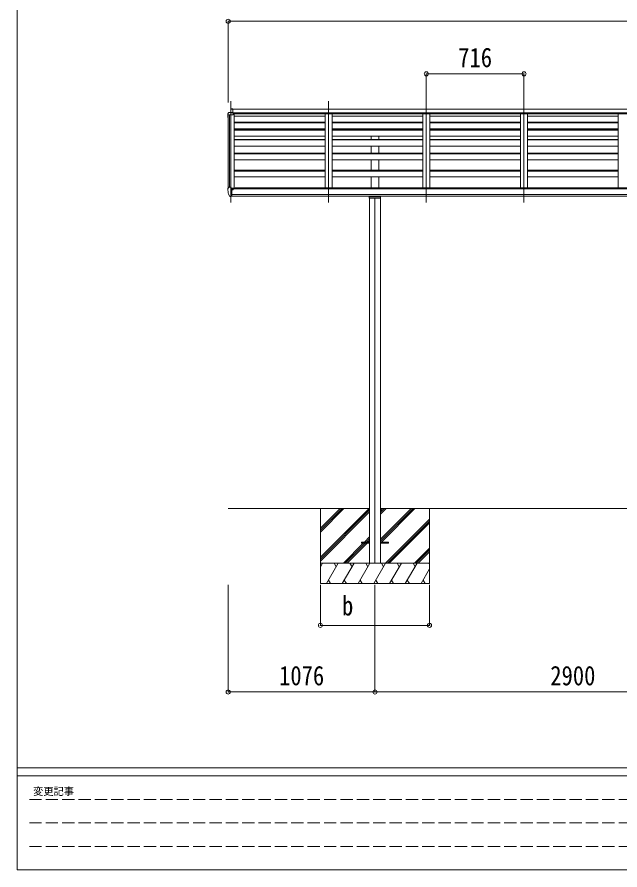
# Model space of a CAD drawing. Units: millimetres at full size. Extents: x -8385 to 8479, y -5853 to 5787.
# Drawn here: x -8385 to -3966, y -5853 to 404 of the extents above; entities that cross this region are included whole.
import ezdxf
from ezdxf.enums import TextEntityAlignment as Align

# ---------------------------------------------------------------- set-up
doc = ezdxf.new("R2010")
doc.units = ezdxf.units.MM
doc.header["$LTSCALE"] = 30
doc.header["$PDMODE"] = 32
doc.header["$PDSIZE"] = 30
doc.linetypes.add('DASHED3', pattern=[4, 3, -1])
for name, color, linetype, lineweight in [('0-0_0', 7, 'Continuous', 9), ('0-1_本体', 4, 'Continuous', 9), ('0-2_部品', 7, 'Continuous', 9), ('0-8_PARTS2', 2, 'Continuous', 9), ('0-A_寸法', 6, 'Continuous', 9), ('F-0_240', 7, 'Continuous', 9)]:
    doc.layers.add(name, color=color, linetype=linetype, lineweight=lineweight)
doc.styles.add('ＭＳ ゴシック', font='')
doc.styles.get('ＭＳ ゴシック').set_extended_font_data('MS Gothic')

msp = doc.modelspace()

# ---------------------------------------------------------------- linework, layer by layer
at = {"layer": '0-0_0'}
for p, q in [((-5801.42, -3202.12), (-6837.92, -3202.12)), ((-6161.92, -3202.12), (-6161.92, -3752.12)), ((-6161.92, -3558.42), (-5805.61, -3202.12)), ((-6161.92, -3346.29), (-6017.74, -3202.12)), ((-6161.92, -3360.44), (-6003.6, -3202.12)), ((-6161.92, -3374.58), (-5989.45, -3202.12)), ((-6161.92, -3572.57), (-5801.42, -3212.07)), ((-6161.92, -3586.71), (-5801.42, -3226.21)), ((-2901.42, -3202.12), (-5722.42, -3202.12)), ((-5722.42, -3427.29), (-5497.24, -3202.12)), ((-5722.42, -3441.43), (-5483.1, -3202.12)), ((-5722.42, -3243.45), (-5681.09, -3202.12)), ((-5722.42, -3229.3), (-5695.23, -3202.12)), ((-5722.42, -3215.16), (-5709.37, -3202.12)), ((-5714.46, -3447.62), (-5468.95, -3202.12)), ((-5361.92, -3202.12), (-5361.92, -3752.12)), ((-5685.11, -3602.12), (-5361.92, -3278.93)), ((-5670.97, -3602.12), (-5361.92, -3293.07)), ((-5656.82, -3602.12), (-5361.92, -3307.21)), ((-5838.97, -3447.62), (-5801.42, -3410.06)), ((-5824.83, -3447.62), (-5801.42, -3424.2)), ((-5810.69, -3447.62), (-5801.42, -3438.34)), ((-5993.47, -3602.12), (-5847.97, -3456.62)), ((-5979.33, -3602.12), (-5833.83, -3456.62)), ((-5965.19, -3602.12), (-5819.69, -3456.62)), ((-5472.97, -3602.12), (-5361.92, -3491.06)), ((-5458.83, -3602.12), (-5361.92, -3505.2)), ((-5444.69, -3602.12), (-5361.92, -3519.34)), ((-5361.92, -3602.12), (-6161.92, -3602.12)), ((-6161.92, -3629.62), (-6146.04, -3602.12)), ((-6117.17, -3752.12), (-6030.57, -3602.12)), ((-6045.57, -3628.1), (-6060.57, -3602.12)), ((-6001.7, -3752.12), (-5915.1, -3602.12)), ((-5930.1, -3628.1), (-5945.1, -3602.12)), ((-5886.23, -3752.12), (-5799.63, -3602.12)), ((-5814.63, -3628.1), (-5829.63, -3602.12)), ((-5770.76, -3752.12), (-5684.16, -3602.12)), ((-5699.16, -3628.1), (-5714.16, -3602.11)), ((-5655.29, -3752.12), (-5568.69, -3602.12)), ((-5583.69, -3628.1), (-5598.69, -3602.12)), ((-5539.82, -3752.12), (-5453.22, -3602.12)), ((-5483.22, -3602.12), (-5468.22, -3628.1)), ((-5367.75, -3602.12), (-5361.92, -3612.22)), ((-5424.35, -3752.12), (-5361.92, -3643.98)), ((-6161.92, -3752.12), (-5361.92, -3752.12)), ((-6102.17, -3726.14), (-6087.17, -3752.12)), ((-5986.7, -3726.14), (-5971.7, -3752.12)), ((-5871.23, -3726.14), (-5856.23, -3752.12)), ((-5755.76, -3726.14), (-5740.76, -3752.12)), ((-5640.29, -3726.14), (-5625.29, -3752.12)), ((-5524.82, -3726.14), (-5509.82, -3752.12)), ((-5409.35, -3726.14), (-5394.35, -3752.12))]:
    msp.add_line(p, q, dxfattribs=at)
at = {"layer": '0-1_本体'}
for p, q in [((-6804.42, -271.14), (-1819.42, -271.14)), ((-6804.42, -298.26), (-1819.42, -298.26)), ((-6801.42, -300.52), (-1822.42, -300.52)), ((-6801.42, -306.16), (-1822.42, -306.16)), ((-6801.42, -307.06), (-1822.42, -307.06)), ((-6792.92, -307.06), (-6792.92, -851.23)), ((-6126.92, -307.06), (-6126.92, -849.57)), ((-6076.92, -307.06), (-6076.92, -849.57)), ((-5410.92, -307.06), (-5410.92, -849.57)), ((-5360.92, -307.06), (-5360.92, -849.57)), ((-4694.92, -307.06), (-4694.92, -849.57)), ((-4644.92, -307.06), (-4644.92, -849.57)), ((-3978.92, -307.06), (-3978.92, -849.57)), ((-6837.92, -852.64), (-6837.92, -314.68)), ((-6828.22, -846.1), (-6828.22, -314.05)), ((-6126.91, -322.52), (-6792.92, -322.52)), ((-6126.91, -367.05), (-6792.92, -367.05)), ((-6126.91, -369.04), (-6792.92, -369.04)), ((-6792.92, -372.22), (-6126.92, -372.22)), ((-5410.91, -322.52), (-6076.92, -322.52)), ((-5410.91, -367.05), (-6076.92, -367.05)), ((-5410.91, -369.04), (-6076.92, -369.04)), ((-6076.92, -372.22), (-5410.92, -372.22)), ((-5789.42, -372.22), (-5789.42, -369.04)), ((-5734.42, -372.22), (-5734.42, -369.04)), ((-4694.91, -322.52), (-5360.92, -322.52)), ((-4694.91, -367.05), (-5360.92, -367.05)), ((-4694.91, -369.04), (-5360.92, -369.04)), ((-5360.92, -372.22), (-4694.92, -372.22)), ((-3978.91, -322.52), (-4644.92, -322.52)), ((-3978.91, -367.05), (-4644.92, -367.05)), ((-3978.91, -369.04), (-4644.92, -369.04)), ((-4644.92, -372.22), (-3978.92, -372.22)), ((-6126.92, -416.96), (-6792.92, -416.96)), ((-6792.92, -421.25), (-6126.92, -421.25)), ((-6126.92, -424.71), (-6792.92, -424.71)), ((-5410.92, -416.96), (-6076.92, -416.96)), ((-6076.92, -421.25), (-5410.92, -421.25)), ((-5410.92, -424.71), (-6076.92, -424.71)), ((-5789.42, -421.25), (-5789.42, -416.96)), ((-5734.42, -421.25), (-5734.42, -416.96)), ((-4694.92, -416.96), (-5360.92, -416.96)), ((-5360.92, -421.25), (-4694.92, -421.25)), ((-4694.92, -424.71), (-5360.92, -424.71)), ((-3978.92, -416.96), (-4644.92, -416.96)), ((-4644.92, -421.25), (-3978.92, -421.25)), ((-3978.92, -424.71), (-4644.92, -424.71)), ((-6126.92, -468.95), (-6792.92, -468.95)), ((-6792.92, -493.83), (-6126.92, -493.83)), ((-6792.92, -497.84), (-6126.92, -497.84)), ((-5410.92, -468.95), (-6076.92, -468.95)), ((-6076.92, -493.83), (-5410.92, -493.83)), ((-6076.92, -497.84), (-5410.92, -497.84)), ((-5789.42, -493.83), (-5789.42, -468.95)), ((-5734.42, -493.83), (-5734.42, -468.95)), ((-4694.92, -468.95), (-5360.92, -468.95)), ((-5360.92, -493.83), (-4694.92, -493.83)), ((-5360.92, -497.84), (-4694.92, -497.84)), ((-3978.92, -468.95), (-4644.92, -468.95)), ((-4644.92, -493.83), (-3978.92, -493.83)), ((-4644.92, -497.84), (-3978.92, -497.84)), ((-6792.92, -542.28), (-6126.92, -542.28)), ((-6076.92, -542.28), (-5410.92, -542.28)), ((-5789.42, -593.86), (-5789.42, -542.28)), ((-5734.42, -593.86), (-5734.42, -542.28)), ((-5360.92, -542.28), (-4694.92, -542.28)), ((-4644.92, -542.28), (-3978.92, -542.28)), ((-6792.92, -593.86), (-6126.92, -593.86)), ((-6126.92, -599.65), (-6792.92, -599.65)), ((-6076.92, -593.86), (-5410.92, -593.86)), ((-5410.92, -599.65), (-6076.92, -599.65)), ((-5360.92, -593.86), (-4694.92, -593.86)), ((-4694.92, -599.65), (-5360.92, -599.65)), ((-4644.92, -593.86), (-3978.92, -593.86)), ((-3978.92, -599.65), (-4644.92, -599.65)), ((-6792.92, -643.57), (-6126.92, -643.57)), ((-6076.92, -643.57), (-5410.92, -643.57)), ((-5789.42, -718.96), (-5789.42, -643.57)), ((-5734.42, -718.96), (-5734.42, -643.57)), ((-5360.92, -643.57), (-4694.92, -643.57)), ((-4644.92, -643.57), (-3978.92, -643.57)), ((-6792.92, -718.96), (-6126.92, -718.96)), ((-6126.92, -725.78), (-6792.92, -725.78)), ((-6076.92, -718.96), (-5410.92, -718.96)), ((-5410.92, -725.78), (-6076.92, -725.78)), ((-5360.92, -718.96), (-4694.92, -718.96)), ((-4694.92, -725.78), (-5360.92, -725.78)), ((-4644.92, -718.96), (-3978.92, -718.96)), ((-3978.92, -725.78), (-4644.92, -725.78)), ((-6792.92, -769.32), (-6126.92, -769.32)), ((-6076.92, -769.32), (-5410.92, -769.32)), ((-5789.42, -849.5), (-5789.42, -769.32)), ((-5734.42, -849.5), (-5734.42, -769.32)), ((-5360.92, -769.32), (-4694.92, -769.32)), ((-4644.92, -769.32), (-3978.92, -769.32)), ((-6816.42, -851.23), (-6792.91, -851.23)), ((-1812.42, -856.2), (-6811.42, -856.2)), ((-6787.92, -856.2), (-6787.92, -849.5)), ((-1835.92, -849.5), (-6787.92, -849.5)), ((-6811.42, -897.42), (-1812.42, -897.42)), ((-1812.42, -909.28), (-6811.42, -909.2)), ((-5801.42, -925.03), (-5801.42, -3602.12)), ((-5722.42, -925.03), (-5722.42, -3602.12))]:
    msp.add_line(p, q, dxfattribs=at)
msp.add_circle((-6803.94, -860.94), 3, dxfattribs=at)
at = {"layer": '0-2_部品'}
for p, q in [((-6839.92, -316.42), (-6839.92, -305.36)), ((-6833.01, -296.55), (-6837.07, -302.36)), ((-6837.07, -312.8), (-6832.5, -312.55)), ((-6832.5, -312.55), (-6801.42, -312.55)), ((-6829.92, -295.98), (-6832.25, -296.13)), ((-6829.92, -295.98), (-6817.92, -295.98)), ((-6816.42, -269.15), (-6817.92, -269.15)), ((-6817.92, -269.15), (-6817.92, -271.54)), ((-6817.92, -297.64), (-6817.92, -271.54)), ((-6804.42, -296.91), (-6817.92, -296.09)), ((-6804.42, -297.12), (-6817.92, -296.37)), ((-6804.42, -298.39), (-6817.92, -297.64)), ((-6817.92, -297.64), (-6801.42, -300.13)), ((-6816.42, -269.15), (-6816.42, -270.86)), ((-6804.42, -269.89), (-6816.42, -269.16)), ((-6816.42, -270.86), (-6816.42, -270.87)), ((-6804.42, -269.89), (-6804.42, -298.39)), ((-6801.42, -314.05), (-6801.42, -300.13)), ((-6838.42, -316.42), (-6838.42, -315.8)), ((-6836.99, -314.3), (-6832.42, -314.04)), ((-6832.5, -314.05), (-6801.42, -314.05)), ((-6839.92, -854.41), (-6839.92, -855.04)), ((-6833.01, -845.61), (-6837.07, -851.42)), ((-6817.92, -913.54), (-6817.92, -845.04)), ((-6816.42, -845.96), (-6817.92, -845.96)), ((-6811.42, -854.78), (-6817.92, -854.38)), ((-6816.42, -845.96), (-6816.42, -852.13)), ((-6806.94, -859.96), (-6806.42, -859.96)), ((-6806.42, -859.96), (-6806.12, -859.96)), ((-6825.54, -911.73), (-6835.28, -896.35)), ((-6819.42, -913.45), (-6823.12, -913.22)), ((-6819.42, -913.45), (-6817.92, -913.54)), ((-6817.92, -911.35), (-6817.42, -911.35)), ((-6817.42, -911.35), (-6816.92, -910.35)), ((-6811.42, -910.35), (-6816.92, -910.35)), ((-5723.42, -915.77), (-5800.42, -915.77))]:
    msp.add_line(p, q, dxfattribs=at)
at = {"layer": '0-2_部品', "color": 4}
for p, q in [((-5861.92, -3447.62), (-5801.42, -3447.62)), ((-5861.92, -3447.62), (-5861.92, -3456.62)), ((-5801.42, -3456.62), (-5861.92, -3456.62)), ((-5722.42, -3447.62), (-5661.92, -3447.62)), ((-5661.92, -3456.62), (-5722.42, -3456.62)), ((-5661.92, -3447.62), (-5661.92, -3456.62))]:
    msp.add_line(p, q, dxfattribs=at)
at = {"layer": '0-2_部品'}
for points in [[(-6804.42, -271.05), (-6808.02, -270.99), (-6816.42, -270.87)], [(-6817.92, -845.04), (-6829.92, -845.04), (-6832.25, -845.19)], [(-6811.42, -910.35), (-6811.42, -852.13), (-6816.42, -852.13)], [(-6806.12, -858.77), (-6806.12, -859.96), (-6801.42, -859.96)], [(-6801.42, -858.34), (-6801.42, -859.96), (-6800.94, -859.96)], [(-6817.92, -899.65), (-6814.75, -899.25), (-6811.42, -898.82)], [(-5803.42, -908.44), (-5803.42, -925.03), (-5720.42, -925.03), (-5720.42, -908.44)]]:
    msp.add_lwpolyline(points, dxfattribs=at)
for centre, radius, start, end in [((-6836.92, -305.36), 3, 93, 180), ((-6836.92, -315.8), 3, 93, 180), ((-6832.19, -297.13), 1, 93.5, 145), ((-6637.92, -316.42), 202, 180, 188.0693), ((-6836.92, -315.8), 1.5, 93, 180), ((-6637.92, -316.42), 200.5, 180, 184.04721), ((-6836.92, -854.41), 3, 93, 180), ((-6647.42, -855.04), 192.49, 180.0008, 192.1233), ((-6832.19, -846.18), 1, 93.5, 145), ((-6803.92, -859.96), 2.5, 151.64236, 180), ((-6803.92, -859.96), 2.5, 0, 151.64236), ((-6832.69, -894.85), 3, 191.83348, 210), ((-6822.94, -910.23), 3, 210, 266.5)]:
    msp.add_arc(centre, radius, start, end, dxfattribs=at)
msp.add_ellipse((-6774.58, -271.8), major_axis=(-43.33, 0.25), ratio=0.060879, start_param=6.0196548, end_param=6.2835435, dxfattribs=at)
at = {"layer": '0-8_PARTS2', "color": 6}
for p, q in [((-6837.92, 373.06), (-1785.92, 373.06)), ((-5385.92, -12.84), (-4669.92, -12.84))]:
    msp.add_line(p, q, dxfattribs=at)
at = {"layer": '0-8_PARTS2'}
for p, q in [((-6817.92, -955.6), (-6817.92, -214.12)), ((-6101.92, -955.6), (-6101.92, -214.12)), ((-5385.92, -955.6), (-5385.92, -214.12)), ((-4669.92, -955.6), (-4669.92, -214.12)), ((-5761.92, -922.23), (-5761.92, -3604.91))]:
    msp.add_line(p, q, dxfattribs=at)
at = {"layer": '0-A_寸法'}
for p, q in [((-6837.92, 373.06), (-6837.92, -223.03)), ((-5385.92, -12.84), (-5385.92, -223.03)), ((-4669.92, -12.84), (-4669.92, -223.03)), ((-6837.92, -4547.3), (-6837.92, -3760.12)), ((-6161.92, -4058.77), (-6161.92, -3760.12)), ((-5761.92, -4547.3), (-5761.92, -3760.12)), ((-5361.92, -4058.77), (-5361.92, -3760.12)), ((-6161.92, -4058.77), (-5361.92, -4058.77)), ((-6837.92, -4547.3), (-5761.92, -4547.3)), ((-5761.92, -4547.3), (-2861.92, -4547.3))]:
    msp.add_line(p, q, dxfattribs=at)
for p in [(-6837.92, 373.06), (-5385.92, -12.84), (-4669.92, -12.84), (-6161.92, -4058.77), (-5361.92, -4058.77), (-6837.92, -4547.3), (-5761.92, -4547.3)]:
    msp.add_point(p, dxfattribs=at)
at = {"layer": 'F-0_240', "color": 5}
for p, q in [((-8385.45, 5787.34), (-8385.45, -5852.66)), ((-8385.45, -5102.66), (8054.55, -5102.66)), ((-8385.45, -5162.66), (5387.79, -5162.66)), ((-8385.45, -5852.66), (8054.55, -5852.66))]:
    msp.add_line(p, q, dxfattribs=at)
at = {"layer": 'F-0_240', "color": 4, "linetype": 'DASHED3'}
for p, q in [((-8295.46, -5335.16), (-3492.21, -5335.16)), ((-8295.46, -5507.66), (-3492.21, -5507.66)), ((-8295.46, -5680.16), (-3492.21, -5680.16))]:
    msp.add_line(p, q, dxfattribs=at)

# ---------------------------------------------------------------- texts
at = {"layer": '0-A_寸法', "color": 7, "style": 'ＭＳ ゴシック', "width": 0.85}
for s, p in [('716', (-5151.67, -6.84)), ('b', (-6003.17, -4028.77)), ('1076', (-6464.92, -4541.3)), ('2900', (-4476.92, -4541.3))]:
    msp.add_text(s, height=143, dxfattribs=at).set_placement(p, align=Align.BOTTOM_LEFT)
at = {"layer": 'F-0_240', "style": 'ＭＳ ゴシック'}
msp.add_text('変更記事', height=54.99, dxfattribs=at).set_placement((-8268.23, -5320.16), align=Align.BOTTOM_LEFT)

doc.saveas('drawing.dxf')
